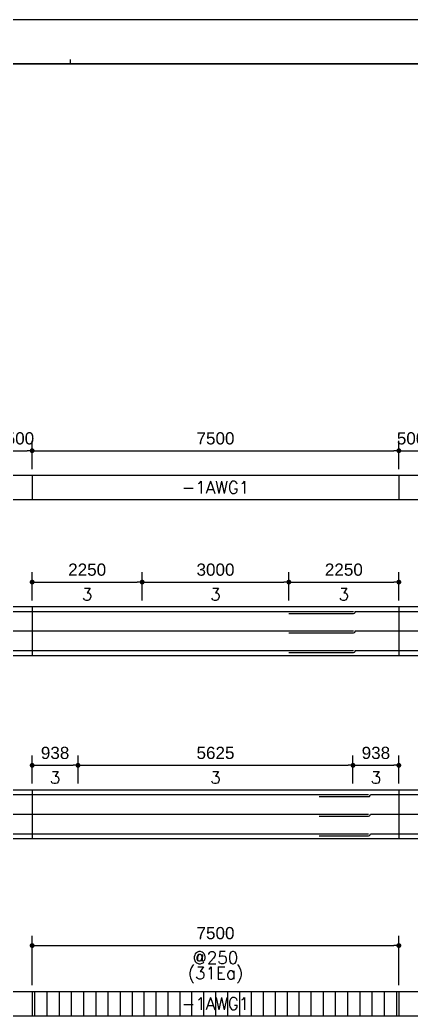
# Model space of a CAD drawing. Header units: millimetres. Extents: x 350420 to 672135, y -312840 to -44390.
# Drawn here: x 596270 to 604270, y -155771 to -135386 of the extents above; entities that cross this region are included whole.
import ezdxf
from ezdxf.enums import TextEntityAlignment as Align
from ezdxf.xclip import XClip

# ---------------------------------------------------------------- set-up
doc = ezdxf.new("R2010")
doc.units = ezdxf.units.MM
doc.header["$LTSCALE"] = 65
doc.header["$XCLIPFRAME"] = 0
doc.linetypes.add('XS-지하주차장$0$HID', pattern=[2.3, 1.5, -0.8])
doc.layers.get('Defpoints').update_dxf_attribs({"color": 145})
for name, color, linetype in [('00', 7, 'Continuous'), ('XDIM', 7, 'Continuous'), ('XREBAR', 1, 'Continuous'), ('XSTRUCT', 2, 'Continuous')]:
    doc.layers.add(name, color=color, linetype=linetype)
doc.layers.add('XS-지하주차장$0$1215', color=181, linetype='XS-지하주차장$0$HID', plot=False)
doc.styles.get("Standard").update_dxf_attribs({"font": 'arial.ttf'})
doc.styles.add('XRebar', font='Romans.shx', dxfattribs={"bigfont": 'whgtxt.shx'})
doc.dimstyles.new('XRebarm', dxfattribs={"dimscale": 100, "dimtxt": 2.5, "dimasz": 1, "dimexe": 2, "dimexo": 0, "dimgap": 1.25, "dimtad": 1, "dimdec": 0, "dimzin": 0, "dimdsep": 46, "dimtxsty": 'Standard', "dimblk": 'DOT', "dimcen": 0.09, "dimclrd": 7, "dimclre": 7, "dimclrt": 3, "dimadec": 0, "dimazin": 0, "dimtfac": 1, "dimtdec": 4, "dimtofl": 0, "dimtmove": 0, "dimatfit": 3, "dimfxl": 0, "dimtolj": 1, "dimtzin": 0, "dimarcsym": 0})

# ---------------------------------------------------------------- blocks, each defined once
blk = doc.blocks.new('XS-지하주차장')
at = {"layer": 'XS-지하주차장$0$1215'}
blk.add_line((429311, -23852), (653968, 164077), dxfattribs=at)
blk = doc.blocks.new('dhs_sheet2e')
at = {"color": 7}
blk.add_line((38004.8, 57331.7), (38004.8, 57531.5), dxfattribs=at)
blk.add_lwpolyline([(84000, 0), (84000, 59329.4), (0, 59329.4), (0, 0)], close=True, dxfattribs=at)
at = {"color": 30, "const_width": 64.9}
blk.add_lwpolyline([(81003.6, 57331.7), (2996.4, 57331.7), (2996.4, 1997.6), (81003.6, 1997.6)], close=True, dxfattribs=at)
blk = doc.blocks.new('DFHDHBSD')
at = {"color": 255, "xscale": 0.5, "yscale": 0.5, "zscale": 0.5}
blk.add_blockref('dhs_sheet2e', (0, 0), dxfattribs=at)
blk = doc.blocks.new('_Dot')
at = {"color": 0, "linetype": 'ByBlock', "lineweight": -2}
blk.add_line((-0.5, 0), (-1, 0), dxfattribs=at)
at = {"color": 0, "linetype": 'ByBlock', "const_width": 0.5}
blk.add_lwpolyline([(-0.25, 0, 1), (0.25, 0, 1)], format="xyb", close=True, dxfattribs=at)
blk = doc.blocks.new('*D1555')
at = {"layer": 'Defpoints', "color": 0, "linetype": 'Continuous', "ltscale": 7.6496e-308, "transparency": 16777216}
for p in [(596520, -144202), (596020, -144578), (596520, -144578)]:
    blk.add_point(p, dxfattribs=at)
at = {"layer": 'XDIM', "color": 7, "linetype": 'Continuous', "lineweight": -2, "ltscale": 7.6496e-308, "transparency": 16777216}
for p, q in [((596020, -144578), (596020, -144002)), ((596520, -144578), (596520, -144002)), ((596120, -144202), (596420, -144202))]:
    blk.add_line(p, q, dxfattribs=at)
at = {"layer": 'XDIM', "color": 7, "linetype": 'Continuous', "lineweight": -2, "ltscale": 7.6496e-308, "transparency": 16777216, "xscale": 100, "yscale": 100, "zscale": 100, "rotation": 180}
blk.add_blockref('_Dot', (596020, -144202), dxfattribs=at)
at = {"layer": 'XDIM', "color": 7, "linetype": 'Continuous', "lineweight": -2, "ltscale": 7.6496e-308, "transparency": 16777216, "xscale": 100, "yscale": 100, "zscale": 100}
blk.add_blockref('_Dot', (596520, -144202), dxfattribs=at)
at = {"layer": 'XDIM', "color": 3, "linetype": 'Continuous', "ltscale": 7.6496e-308, "transparency": 16777216, "insert": (596270, -143950), "char_height": 250, "attachment_point": 5}
blk.add_mtext('\\A1;500', dxfattribs=at)
blk = doc.blocks.new('*D1556')
at = {"layer": 'Defpoints', "color": 0, "linetype": 'Continuous', "ltscale": 7.6496e-308, "transparency": 16777216}
for p in [(604020, -144202), (596520, -144578), (604020, -144578)]:
    blk.add_point(p, dxfattribs=at)
at = {"layer": 'XDIM', "color": 7, "linetype": 'Continuous', "lineweight": -2, "ltscale": 7.6496e-308, "transparency": 16777216}
for p, q in [((596520, -144578), (596520, -144002)), ((604020, -144578), (604020, -144002)), ((596620, -144202), (603920, -144202))]:
    blk.add_line(p, q, dxfattribs=at)
at = {"layer": 'XDIM', "color": 7, "linetype": 'Continuous', "lineweight": -2, "ltscale": 7.6496e-308, "transparency": 16777216, "xscale": 100, "yscale": 100, "zscale": 100, "rotation": 180}
blk.add_blockref('_Dot', (596520, -144202), dxfattribs=at)
at = {"layer": 'XDIM', "color": 7, "linetype": 'Continuous', "lineweight": -2, "ltscale": 7.6496e-308, "transparency": 16777216, "xscale": 100, "yscale": 100, "zscale": 100}
blk.add_blockref('_Dot', (604020, -144202), dxfattribs=at)
at = {"layer": 'XDIM', "color": 3, "linetype": 'Continuous', "ltscale": 7.6496e-308, "transparency": 16777216, "insert": (600270, -143950), "char_height": 250, "attachment_point": 5}
blk.add_mtext('\\A1;7500', dxfattribs=at)
blk = doc.blocks.new('*D1557')
at = {"layer": 'Defpoints', "color": 0, "linetype": 'Continuous', "ltscale": 7.6496e-308, "transparency": 16777216}
for p in [(604520, -144202), (604020, -144578), (604520, -144578)]:
    blk.add_point(p, dxfattribs=at)
at = {"layer": 'XDIM', "color": 7, "linetype": 'Continuous', "lineweight": -2, "ltscale": 7.6496e-308, "transparency": 16777216}
for p, q in [((604020, -144578), (604020, -144002)), ((604520, -144578), (604520, -144002)), ((604120, -144202), (604420, -144202))]:
    blk.add_line(p, q, dxfattribs=at)
at = {"layer": 'XDIM', "color": 7, "linetype": 'Continuous', "lineweight": -2, "ltscale": 7.6496e-308, "transparency": 16777216, "xscale": 100, "yscale": 100, "zscale": 100, "rotation": 180}
blk.add_blockref('_Dot', (604020, -144202), dxfattribs=at)
at = {"layer": 'XDIM', "color": 7, "linetype": 'Continuous', "lineweight": -2, "ltscale": 7.6496e-308, "transparency": 16777216, "xscale": 100, "yscale": 100, "zscale": 100}
blk.add_blockref('_Dot', (604520, -144202), dxfattribs=at)
at = {"layer": 'XDIM', "color": 3, "linetype": 'Continuous', "ltscale": 7.6496e-308, "transparency": 16777216, "insert": (604270, -143950), "char_height": 250, "attachment_point": 5}
blk.add_mtext('\\A1;500', dxfattribs=at)
blk = doc.blocks.new('*D1564')
at = {"layer": 'Defpoints', "color": 0, "linetype": 'Continuous', "ltscale": 7.6496e-308, "transparency": 16777216}
for p in [(598770, -146890), (596520, -147265), (598770, -147265)]:
    blk.add_point(p, dxfattribs=at)
at = {"layer": 'XDIM', "color": 7, "linetype": 'Continuous', "lineweight": -2, "ltscale": 7.6496e-308, "transparency": 16777216}
for p, q in [((596520, -147265), (596520, -146690)), ((598770, -147265), (598770, -146690)), ((596620, -146890), (598670, -146890))]:
    blk.add_line(p, q, dxfattribs=at)
at = {"layer": 'XDIM', "color": 7, "linetype": 'Continuous', "lineweight": -2, "ltscale": 7.6496e-308, "transparency": 16777216, "xscale": 100, "yscale": 100, "zscale": 100, "rotation": 180}
blk.add_blockref('_Dot', (596520, -146890), dxfattribs=at)
at = {"layer": 'XDIM', "color": 7, "linetype": 'Continuous', "lineweight": -2, "ltscale": 7.6496e-308, "transparency": 16777216, "xscale": 100, "yscale": 100, "zscale": 100}
blk.add_blockref('_Dot', (598770, -146890), dxfattribs=at)
at = {"layer": 'XDIM', "color": 3, "linetype": 'Continuous', "ltscale": 7.6496e-308, "transparency": 16777216, "insert": (597645, -146637), "char_height": 250, "attachment_point": 5}
blk.add_mtext('\\A1;2250', dxfattribs=at)
blk = doc.blocks.new('*D1565')
at = {"layer": 'Defpoints', "color": 0, "linetype": 'Continuous', "ltscale": 7.6496e-308, "transparency": 16777216}
for p in [(601770, -146890), (598770, -147265), (601770, -147265)]:
    blk.add_point(p, dxfattribs=at)
at = {"layer": 'XDIM', "color": 7, "linetype": 'Continuous', "lineweight": -2, "ltscale": 7.6496e-308, "transparency": 16777216}
for p, q in [((598770, -147265), (598770, -146690)), ((601770, -147265), (601770, -146690)), ((598870, -146890), (601670, -146890))]:
    blk.add_line(p, q, dxfattribs=at)
at = {"layer": 'XDIM', "color": 7, "linetype": 'Continuous', "lineweight": -2, "ltscale": 7.6496e-308, "transparency": 16777216, "xscale": 100, "yscale": 100, "zscale": 100, "rotation": 180}
blk.add_blockref('_Dot', (598770, -146890), dxfattribs=at)
at = {"layer": 'XDIM', "color": 7, "linetype": 'Continuous', "lineweight": -2, "ltscale": 7.6496e-308, "transparency": 16777216, "xscale": 100, "yscale": 100, "zscale": 100}
blk.add_blockref('_Dot', (601770, -146890), dxfattribs=at)
at = {"layer": 'XDIM', "color": 3, "linetype": 'Continuous', "ltscale": 7.6496e-308, "transparency": 16777216, "insert": (600270, -146637), "char_height": 250, "attachment_point": 5}
blk.add_mtext('\\A1;3000', dxfattribs=at)
blk = doc.blocks.new('*D1566')
at = {"layer": 'Defpoints', "color": 0, "linetype": 'Continuous', "ltscale": 7.6496e-308, "transparency": 16777216}
for p in [(604020, -146890), (601770, -147265), (604020, -147265)]:
    blk.add_point(p, dxfattribs=at)
at = {"layer": 'XDIM', "color": 7, "linetype": 'Continuous', "lineweight": -2, "ltscale": 7.6496e-308, "transparency": 16777216}
for p, q in [((601770, -147265), (601770, -146690)), ((604020, -147265), (604020, -146690)), ((601870, -146890), (603920, -146890))]:
    blk.add_line(p, q, dxfattribs=at)
at = {"layer": 'XDIM', "color": 7, "linetype": 'Continuous', "lineweight": -2, "ltscale": 7.6496e-308, "transparency": 16777216, "xscale": 100, "yscale": 100, "zscale": 100, "rotation": 180}
blk.add_blockref('_Dot', (601770, -146890), dxfattribs=at)
at = {"layer": 'XDIM', "color": 7, "linetype": 'Continuous', "lineweight": -2, "ltscale": 7.6496e-308, "transparency": 16777216, "xscale": 100, "yscale": 100, "zscale": 100}
blk.add_blockref('_Dot', (604020, -146890), dxfattribs=at)
at = {"layer": 'XDIM', "color": 3, "linetype": 'Continuous', "ltscale": 7.6496e-308, "transparency": 16777216, "insert": (602895, -146637), "char_height": 250, "attachment_point": 5}
blk.add_mtext('\\A1;2250', dxfattribs=at)
blk = doc.blocks.new('*D1576')
at = {"layer": 'Defpoints', "color": 0, "linetype": 'Continuous', "ltscale": 7.6496e-308, "transparency": 16777216}
for p in [(597458, -150640), (596520, -151015), (597458, -151015)]:
    blk.add_point(p, dxfattribs=at)
at = {"layer": 'XDIM', "color": 7, "linetype": 'Continuous', "lineweight": -2, "ltscale": 7.6496e-308, "transparency": 16777216}
for p, q in [((596520, -151015), (596520, -150440)), ((597458, -151015), (597458, -150440)), ((596620, -150640), (597358, -150640))]:
    blk.add_line(p, q, dxfattribs=at)
at = {"layer": 'XDIM', "color": 7, "linetype": 'Continuous', "lineweight": -2, "ltscale": 7.6496e-308, "transparency": 16777216, "xscale": 100, "yscale": 100, "zscale": 100, "rotation": 180}
blk.add_blockref('_Dot', (596520, -150640), dxfattribs=at)
at = {"layer": 'XDIM', "color": 7, "linetype": 'Continuous', "lineweight": -2, "ltscale": 7.6496e-308, "transparency": 16777216, "xscale": 100, "yscale": 100, "zscale": 100}
blk.add_blockref('_Dot', (597458, -150640), dxfattribs=at)
at = {"layer": 'XDIM', "color": 3, "linetype": 'Continuous', "ltscale": 7.6496e-308, "transparency": 16777216, "insert": (596989, -150387), "char_height": 250, "attachment_point": 5}
blk.add_mtext('\\A1;938', dxfattribs=at)
blk = doc.blocks.new('*D1577')
at = {"layer": 'Defpoints', "color": 0, "linetype": 'Continuous', "ltscale": 7.6496e-308, "transparency": 16777216}
for p in [(603082, -150640), (597458, -151015), (603082, -151015)]:
    blk.add_point(p, dxfattribs=at)
at = {"layer": 'XDIM', "color": 7, "linetype": 'Continuous', "lineweight": -2, "ltscale": 7.6496e-308, "transparency": 16777216}
for p, q in [((597458, -151015), (597458, -150440)), ((603082, -151015), (603082, -150440)), ((597558, -150640), (602982, -150640))]:
    blk.add_line(p, q, dxfattribs=at)
at = {"layer": 'XDIM', "color": 7, "linetype": 'Continuous', "lineweight": -2, "ltscale": 7.6496e-308, "transparency": 16777216, "xscale": 100, "yscale": 100, "zscale": 100, "rotation": 180}
blk.add_blockref('_Dot', (597458, -150640), dxfattribs=at)
at = {"layer": 'XDIM', "color": 7, "linetype": 'Continuous', "lineweight": -2, "ltscale": 7.6496e-308, "transparency": 16777216, "xscale": 100, "yscale": 100, "zscale": 100}
blk.add_blockref('_Dot', (603082, -150640), dxfattribs=at)
at = {"layer": 'XDIM', "color": 3, "linetype": 'Continuous', "ltscale": 7.6496e-308, "transparency": 16777216, "insert": (600270, -150387), "char_height": 250, "attachment_point": 5}
blk.add_mtext('\\A1;5625', dxfattribs=at)
blk = doc.blocks.new('*D1578')
at = {"layer": 'Defpoints', "color": 0, "linetype": 'Continuous', "ltscale": 7.6496e-308, "transparency": 16777216}
for p in [(604020, -150640), (603082, -151015), (604020, -151015)]:
    blk.add_point(p, dxfattribs=at)
at = {"layer": 'XDIM', "color": 7, "linetype": 'Continuous', "lineweight": -2, "ltscale": 7.6496e-308, "transparency": 16777216}
for p, q in [((603082, -151015), (603082, -150440)), ((604020, -151015), (604020, -150440)), ((603182, -150640), (603920, -150640))]:
    blk.add_line(p, q, dxfattribs=at)
at = {"layer": 'XDIM', "color": 7, "linetype": 'Continuous', "lineweight": -2, "ltscale": 7.6496e-308, "transparency": 16777216, "xscale": 100, "yscale": 100, "zscale": 100, "rotation": 180}
blk.add_blockref('_Dot', (603082, -150640), dxfattribs=at)
at = {"layer": 'XDIM', "color": 7, "linetype": 'Continuous', "lineweight": -2, "ltscale": 7.6496e-308, "transparency": 16777216, "xscale": 100, "yscale": 100, "zscale": 100}
blk.add_blockref('_Dot', (604020, -150640), dxfattribs=at)
at = {"layer": 'XDIM', "color": 3, "linetype": 'Continuous', "ltscale": 7.6496e-308, "transparency": 16777216, "insert": (603551, -150387), "char_height": 250, "attachment_point": 5}
blk.add_mtext('\\A1;938', dxfattribs=at)
blk = doc.blocks.new('*D1584')
at = {"layer": 'Defpoints', "color": 0, "linetype": 'Continuous', "ltscale": 7.6496e-308, "transparency": 16777216}
for p in [(604020, -154328), (596520, -155140), (604020, -155140)]:
    blk.add_point(p, dxfattribs=at)
at = {"layer": 'XDIM', "color": 7, "linetype": 'Continuous', "lineweight": -2, "ltscale": 7.6496e-308, "transparency": 16777216}
for p, q in [((596520, -155140), (596520, -154128)), ((604020, -155140), (604020, -154128)), ((596620, -154328), (603920, -154328))]:
    blk.add_line(p, q, dxfattribs=at)
at = {"layer": 'XDIM', "color": 7, "linetype": 'Continuous', "lineweight": -2, "ltscale": 7.6496e-308, "transparency": 16777216, "xscale": 100, "yscale": 100, "zscale": 100, "rotation": 180}
blk.add_blockref('_Dot', (596520, -154328), dxfattribs=at)
at = {"layer": 'XDIM', "color": 7, "linetype": 'Continuous', "lineweight": -2, "ltscale": 7.6496e-308, "transparency": 16777216, "xscale": 100, "yscale": 100, "zscale": 100}
blk.add_blockref('_Dot', (604020, -154328), dxfattribs=at)
at = {"layer": 'XDIM', "color": 3, "linetype": 'Continuous', "ltscale": 7.6496e-308, "transparency": 16777216, "insert": (600270, -154075), "char_height": 250, "attachment_point": 5}
blk.add_mtext('\\A1;7500', dxfattribs=at)

msp = doc.modelspace()

# ---------------------------------------------------------------- linework, layer by layer
at = {"layer": 'XREBAR', "color": 1, "linetype": 'Continuous', "ltscale": 7.6496e-308}
for p, q in [((596570, -155265), (596570, -155765)), ((596820, -155265), (596820, -155765)), ((597070, -155265), (597070, -155765)), ((597320, -155265), (597320, -155765)), ((597570, -155265), (597570, -155765)), ((597820, -155265), (597820, -155765)), ((598070, -155265), (598070, -155765)), ((598320, -155265), (598320, -155765)), ((598563.8, -155265), (598563.8, -155765)), ((598807.5, -155265), (598807.5, -155765)), ((599051.2, -155265), (599051.2, -155765)), ((599295, -155265), (599295, -155765)), ((599538.8, -155265), (599538.8, -155765)), ((599782.5, -155265), (599782.5, -155765)), ((600026.2, -155265), (600026.2, -155765)), ((600270, -155265), (600270, -155765)), ((600513.8, -155265), (600513.8, -155765)), ((600757.5, -155265), (600757.5, -155765)), ((601001.2, -155265), (601001.2, -155765)), ((601245, -155265), (601245, -155765)), ((601488.8, -155265), (601488.8, -155765)), ((601732.5, -155265), (601732.5, -155765)), ((601976.2, -155265), (601976.2, -155765)), ((602220, -155265), (602220, -155765)), ((602470, -155265), (602470, -155765)), ((602720, -155265), (602720, -155765)), ((602970, -155265), (602970, -155765)), ((603220, -155265), (603220, -155765)), ((603470, -155265), (603470, -155765)), ((603720, -155265), (603720, -155765)), ((603970, -155265), (603970, -155765))]:
    msp.add_line(p, q, dxfattribs=at)
for points in [[(593090, -147530), (593090, -147530), (594410, -147530), (594430, -147524.6), (594444.6, -147510), (594450, -147490), (603090, -147490), (603090, -147490)], [(601770, -147530), (601770, -147530), (603090, -147530), (603110, -147524.6), (603124.6, -147510), (603130, -147490), (611770, -147490), (611770, -147490)], [(593090, -147930), (593090, -147930), (594410, -147930), (594430, -147924.6), (594444.6, -147910), (594450, -147890), (603090, -147890), (603090, -147890)], [(601770, -147930), (601770, -147930), (603090, -147930), (603110, -147924.6), (603124.6, -147910), (603130, -147890), (611770, -147890), (611770, -147890)], [(593090, -148330), (593090, -148330), (594410, -148330), (594430, -148324.6), (594444.6, -148310), (594450, -148290), (603090, -148290), (603090, -148290)], [(601770, -148330), (601770, -148330), (603090, -148330), (603110, -148324.6), (603124.6, -148310), (603130, -148290), (611770, -148290), (611770, -148290)], [(593400, -151280), (593400, -151280), (594410, -151280), (594430, -151274.6), (594444.6, -151260), (594450, -151240), (603400, -151240), (603400, -151240)], [(602390, -151280), (602390, -151280), (603400, -151280), (603420, -151274.6), (603434.6, -151260), (603440, -151240), (612390, -151240), (612390, -151240)], [(593400, -151680), (593400, -151680), (594410, -151680), (594430, -151674.6), (594444.6, -151660), (594450, -151640), (603400, -151640), (603400, -151640)], [(602390, -151680), (602390, -151680), (603400, -151680), (603420, -151674.6), (603434.6, -151660), (603440, -151640), (612390, -151640), (612390, -151640)], [(593400, -152080), (593400, -152080), (594410, -152080), (594430, -152074.6), (594444.6, -152060), (594450, -152040), (603400, -152040), (603400, -152040)], [(602390, -152080), (602390, -152080), (603400, -152080), (603420, -152074.6), (603434.6, -152060), (603440, -152040), (612390, -152040), (612390, -152040)]]:
    msp.add_lwpolyline(points, dxfattribs=at)
at = {"layer": 'XSTRUCT', "color": 2, "linetype": 'Continuous', "ltscale": 7.6496e-308}
for p, q in [((596020, -144702.5), (596520, -144702.5)), ((604020, -144702.5), (604520, -144702.5)), ((596020, -145202.5), (596520, -145202.5)), ((604020, -145202.5), (604520, -145202.5)), ((596020, -147390), (596520, -147390)), ((596520, -147390), (604020, -147390)), ((604020, -147390), (604520, -147390)), ((596020, -148390), (596520, -148390)), ((596520, -148390), (604020, -148390)), ((604020, -148390), (604520, -148390)), ((596020, -151140), (596520, -151140)), ((596520, -151140), (604020, -151140)), ((604020, -151140), (604520, -151140)), ((596020, -152140), (596520, -152140)), ((596520, -152140), (604020, -152140)), ((604020, -152140), (604520, -152140)), ((596020, -155265), (596520, -155265)), ((604020, -155265), (604520, -155265)), ((596020, -155765), (596520, -155765)), ((604020, -155765), (604520, -155765))]:
    msp.add_line(p, q, dxfattribs=at)
at = {"layer": 'XSTRUCT', "color": 1, "linetype": 'Continuous', "ltscale": 7.6496e-308}
for p, q in [((596520, -144702.5), (604020, -144702.5)), ((596520, -145202.5), (604020, -145202.5)), ((596520, -155265), (604020, -155265)), ((596520, -155765), (604020, -155765))]:
    msp.add_line(p, q, dxfattribs=at)
at = {"layer": 'XSTRUCT', "color": 253, "linetype": 'Continuous', "ltscale": 7.6496e-308}
for p, q in [((596520, -144702.5), (596520, -145202.5)), ((604020, -144702.5), (604020, -145202.5)), ((596520, -147390), (596520, -148390)), ((604020, -147390), (604020, -148390)), ((596520, -151140), (596520, -152140)), ((604020, -151140), (604020, -152140)), ((596520, -155265), (596520, -155765)), ((604020, -155265), (604020, -155765))]:
    msp.add_line(p, q, dxfattribs=at)

# ---------------------------------------------------------------- block references
ref = msp.add_blockref('XS-지하주차장', (682720, -712245), dxfattribs=dict(rotation=90))
XClip(ref).set_block_clipping_path([(643110.0000000001, 141650.0000000187), (664534.9999999981, 170090.00000001)])
at = {"layer": '00', "xscale": 0.8999999981431359, "yscale": 0.8999999981431359, "zscale": 0.8999999981431359}
msp.add_blockref('DFHDHBSD', (580204.9, -162084.4), dxfattribs=at)
msp.add_blockref('DFHDHBSD', (580204.9, -162084.4), dxfattribs=at)

# ---------------------------------------------------------------- texts
at = {"layer": 'XDIM', "color": 7, "linetype": 'Continuous', "ltscale": 7.6496e-308, "style": 'XRebar'}
for s, p in [('3', (597645, -147015)), ('3', (600270, -147015)), ('3', (602895, -147015)), ('3', (596988.8, -150765)), ('3', (600270, -150765)), ('3', (603551.2, -150765)), ('@250', (600270, -154452.5)), ('(31Ea)', (600270, -154765))]:
    msp.add_text(s, height=250, dxfattribs=at).set_placement(p, align=Align.TOP_CENTER)
at = {"layer": 'XSTRUCT', "color": 2, "linetype": 'Continuous', "ltscale": 7.6496e-308, "style": 'XRebar'}
for p in [(600270, -144952.5), (600270, -155515)]:
    msp.add_text('-1AWG1', height=250, dxfattribs=at).set_placement(p, align=Align.MIDDLE_CENTER)

# ---------------------------------------------------------------- dimensions: what is measured, and where the dimension line sits
at = {"layer": 'XDIM', "color": 7, "linetype": 'Continuous', "ltscale": 7.6496e-308}
for base, p1, p2, picture, middle in [((596520, -144202.5), (596020, -144577.5), (596520, -144577.5), '*D1555', (596270, -144202.5)), ((604020, -144202.5), (596520, -144577.5), (604020, -144577.5), '*D1556', (600270, -144202.5)), ((604520, -144202.5), (604020, -144577.5), (604520, -144577.5), '*D1557', (604270, -144202.5)), ((598770, -146890), (596520, -147265), (598770, -147265), '*D1564', (597645, -146890)), ((601770, -146890), (598770, -147265), (601770, -147265), '*D1565', (600270, -146890)), ((604020, -146890), (601770, -147265), (604020, -147265), '*D1566', (602895, -146890)), ((597457.5, -150640), (596520, -151015), (597457.5, -151015), '*D1576', (596988.75, -150640)), ((603082.5, -150640), (597457.5, -151015), (603082.5, -151015), '*D1577', (600270, -150640)), ((604020, -150640), (603082.5, -151015), (604020, -151015), '*D1578', (603551.25, -150640)), ((604020, -154327.5), (596520, -155140), (604020, -155140), '*D1584', (600270, -154327.5))]:
    dim = msp.add_linear_dim(base=base, p1=p1, p2=p2, angle=0, dimstyle='XRebarm', override={"dimscale": 100}, dxfattribs=at)
    dim.commit()
    dim.dimension.update_dxf_attribs({"geometry": picture, "text_midpoint": middle, "dimtype": 161})

doc.saveas('drawing.dxf')
